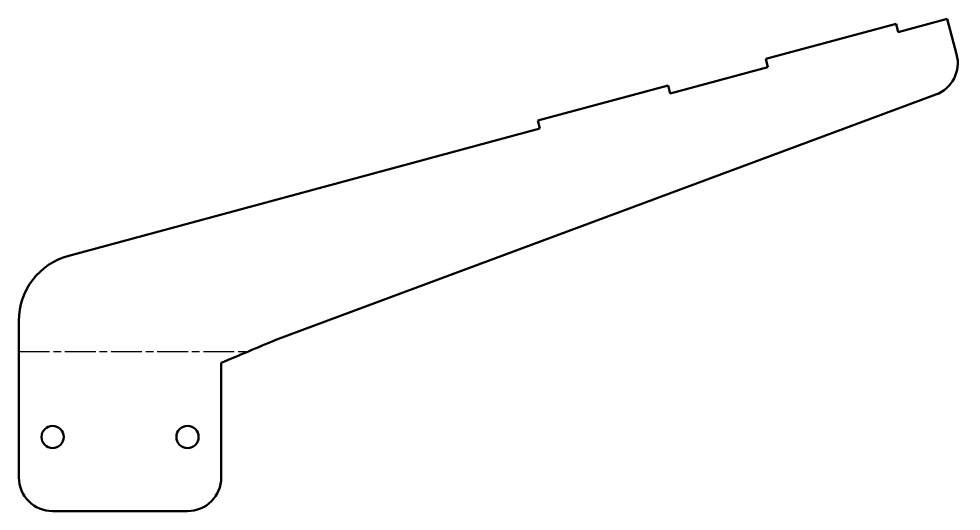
# Model space of a CAD drawing. Header units: inches. Extents: x 0 to 279, y 0 to 146.
import ezdxf

# ---------------------------------------------------------------- set-up
doc = ezdxf.new("R2010")
doc.units = ezdxf.units.IN
doc.header["$MEASUREMENT"] = 0
doc.linetypes.add('Chain', pattern=[13.68, 9.12, -1.14, 2.28, -1.14])
doc.layers.add('Bend Centerline (ANSI)', color=7, linetype='Chain', lineweight=25)
doc.layers.add('Visible (ANSI)', color=7, linetype='Continuous', lineweight=50)

# ---------------------------------------------------------------- blocks, each defined once
blk = doc.blocks.new('GLD-V003-CFT001_Chapas Soporte Fibra Trasera_GLD-V003-CFT001 (Desplegada)')
at = {"layer": 'Bend Centerline (ANSI)'}
blk.add_line((-138.48, -27.2), (-70.41, -27.2), dxfattribs=at)
at = {"layer": 'Visible (ANSI)'}
for p, q in [((82.93, 59.53), (121.55, 69.95)), ((121.55, 69.95), (122.2, 67.53)), ((136.68, 71.44), (122.2, 67.53)), ((139.52, 60.93), (136.68, 71.44)), ((83.58, 57.11), (82.93, 59.53)), ((83.58, 57.11), (54.62, 49.3)), ((15.35, 41.29), (53.96, 51.71)), ((53.96, 51.71), (54.62, 49.3)), ((-62.34, -23.8), (133.35, 48.95)), ((16, 38.88), (15.35, 41.29)), ((16, 38.88), (-123.69, 1.19)), ((-138.48, -18.12), (-138.48, -64.59)), ((-78.48, -30.59), (-78.48, -64.59)), ((-88.48, -74.59), (-128.48, -74.59))]:
    blk.add_line(p, q, dxfattribs=at)
for centre in [(-128.48, -52.59), (-88.48, -52.59)]:
    blk.add_circle(centre, 3.3, dxfattribs=at)
at = {"layer": 'Visible (ANSI)', "extrusion": (0, 0, -1)}
for centre, radius, start, end in [((-129.86, 58.33), 10, 164.9, 249.6047), ((118.48, -18.12), 20, 0, 74.9), ((128.48, -64.59), 10, 270, 0), ((88.48, -64.59), 10, 180, 270)]:
    blk.add_arc(centre, radius, start, end, dxfattribs=at)
at = {"layer": 'Visible (ANSI)'}
blk.add_open_spline([(-62.34, -23.8), (-67.72, -26.07), (-73.1, -28.33), (-78.48, -30.59)], degree=3, dxfattribs=at)

msp = doc.modelspace()

# ---------------------------------------------------------------- block references
msp.add_blockref('GLD-V003-CFT001_Chapas Soporte Fibra Trasera_GLD-V003-CFT001 (Desplegada)', (138.48, 74.59))

doc.saveas('drawing.dxf')
